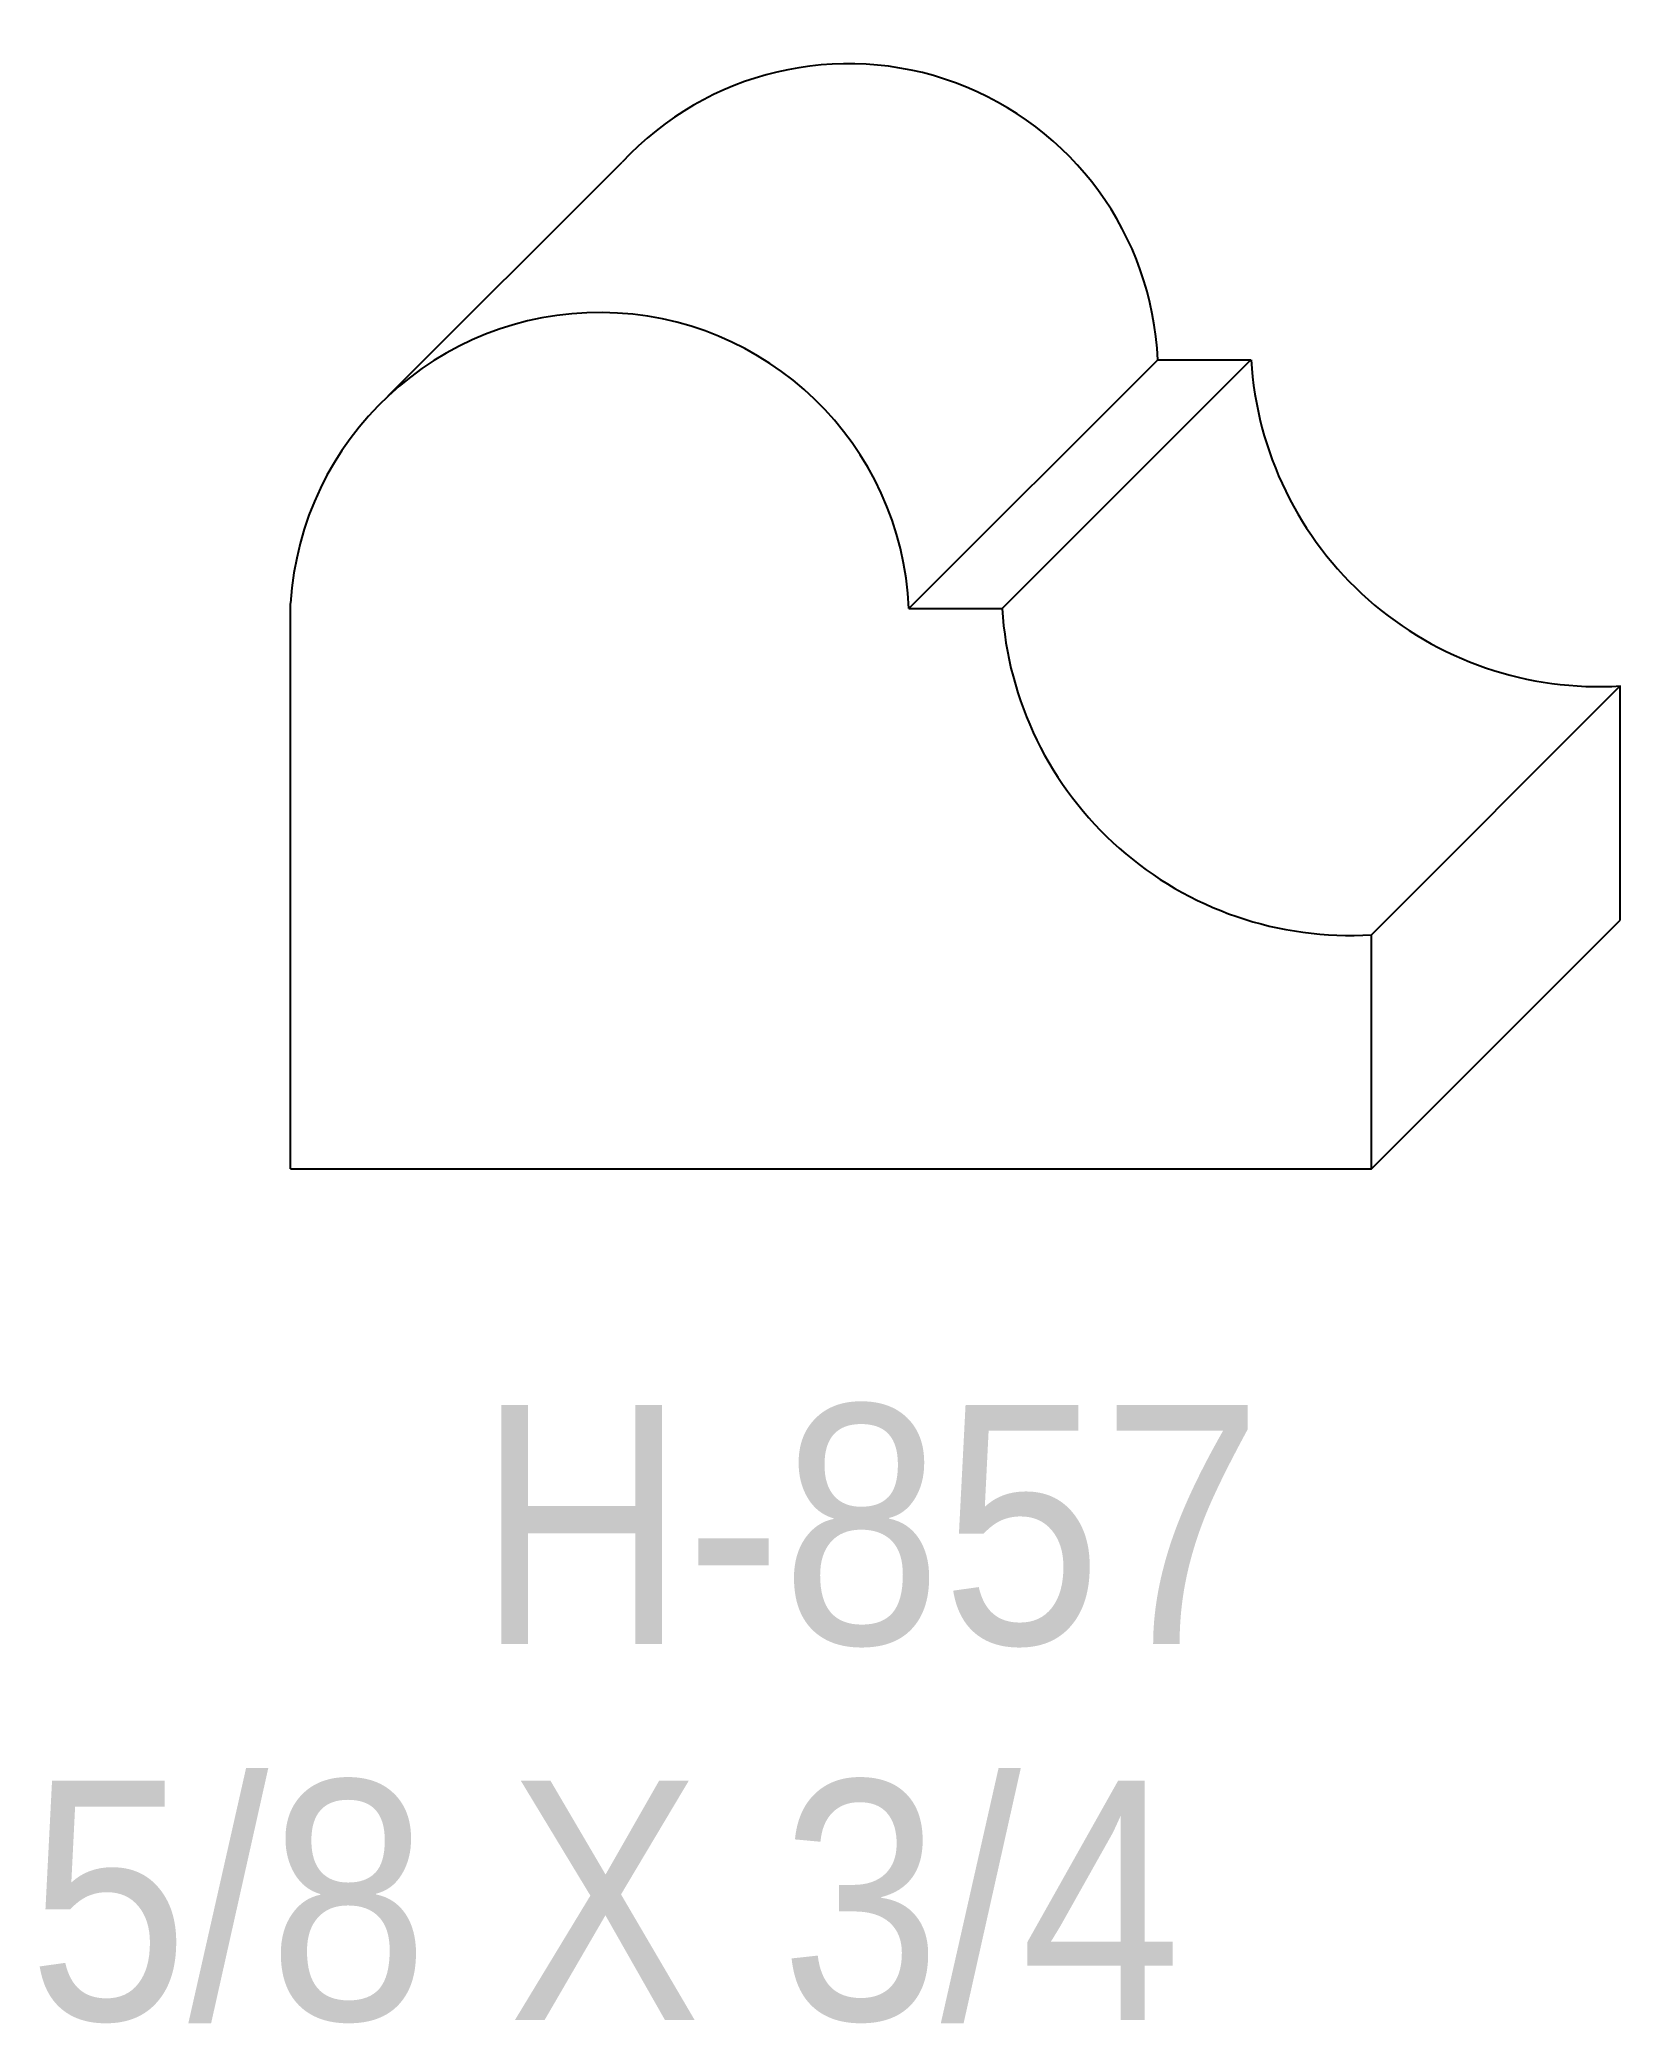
# Model space of a CAD drawing. Extents: x 83.84 to 84.96, y 143.15 to 144.55.
import ezdxf

# ---------------------------------------------------------------- set-up
doc = ezdxf.new("R2010")
doc.units = 0
doc.header["$LTSCALE"] = 5
doc.layers.add('PROFILE', color=7, linetype='CONTINUOUS')
doc.styles.add('TXT', font='TXT', dxfattribs={"height": 3.5})

msp = doc.modelspace()

# ---------------------------------------------------------------- linework, layer by layer
at = {"layer": 'PROFILE', "color": 1, "linetype": 'CONTINUOUS'}
for p, q in [((84.0864, 144.3017), (84.2524, 144.4676)), ((84.4562, 144.1505), (84.6329, 144.3273)), ((84.5224, 144.1505), (84.6991, 144.3273)), ((84.6329, 144.3273), (84.6991, 144.3273)), ((84.0169, 143.7525), (84.0169, 144.1542)), ((84.4562, 144.1505), (84.5224, 144.1505)), ((84.7847, 143.9189), (84.9614, 144.0956)), ((84.9614, 143.9293), (84.9614, 144.0956)), ((84.7847, 143.7525), (84.9614, 143.9293)), ((84.7847, 143.7525), (84.7847, 143.9189)), ((84.0169, 143.7525), (84.7847, 143.7525))]:
    msp.add_line(p, q, dxfattribs=at)
for centre, major_axis, start_param, end_param in [((84.4132, 144.3176), (0.2199, 0), 0.044099, 2.390829), ((84.2365, 144.1409), (0, 0.2199), -1.526698, 1.509918), ((84.9459, 144.3423), (0.2472, 0), -3.080602, -1.507914), ((84.7691, 144.1656), (0, 0.2472), -4.651398, -3.07871)]:
    msp.add_ellipse(centre, major_axis=major_axis, ratio=1, start_param=start_param, end_param=end_param, dxfattribs=at)

# ---------------------------------------------------------------- texts
at = {"layer": 'PROFILE', "color": 1, "linetype": 'CONTINUOUS', "style": 'TXT', "width": 0.9}
for s, p in [('H-857', (84.1498, 143.415)), ('5/8 X 3/4', (83.8306, 143.1481))]:
    msp.add_text(s, height=0.16996, dxfattribs=at).set_placement(p)

doc.saveas('drawing.dxf')
